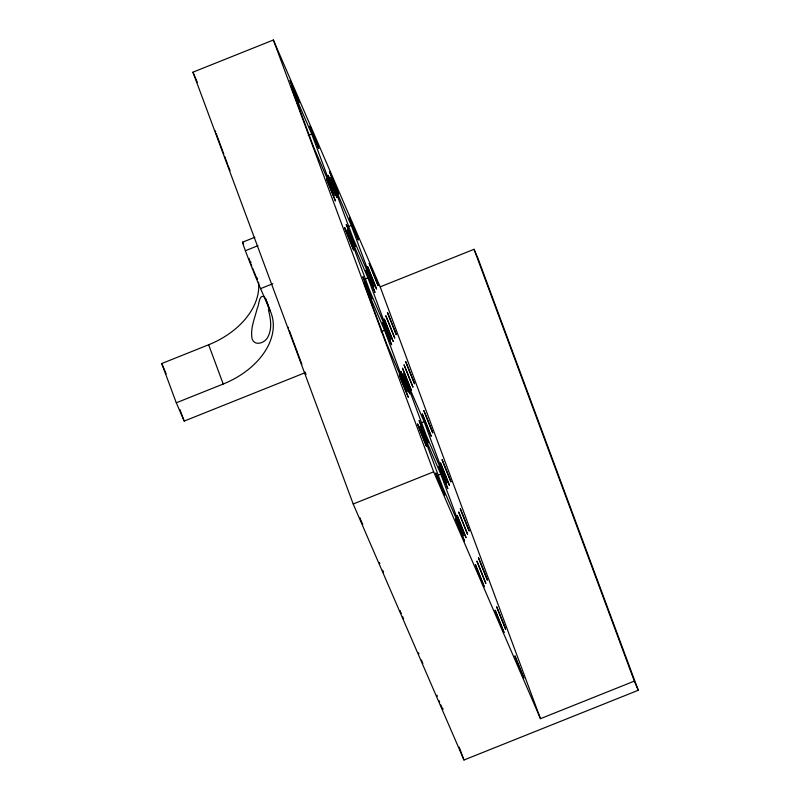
<?xml version="1.0" encoding="UTF-8"?>
<svg xmlns="http://www.w3.org/2000/svg" width="800" height="800" viewBox="0 0 800 800"><rect width="100%" height="100%" fill="white"/><g stroke="black" fill="none" stroke-linecap="round" stroke-linejoin="round"><path stroke-width="1.2" d="M192.93 72.19L273.37 40L380.19 286.85L540.47 718.67L634.32 681.12L638.28 690.26L463.98 760L353.2 504L192.93 72.19L197.38 82.47M308.25 135.42L311.72 134.03L334.49 195.37L313.72 147.37L290.95 86.03L311.72 134.03M242.55 242.19L254.84 237.28M245.38 250.72L257.95 245.69M348.97 226.38L351.28 225.46L374.05 286.79L353.28 238.79L330.51 177.46L351.28 225.46M243.61 244.02A28.89 0.76 68.2 0 0 246.89 254.72A28.89 0.76 68.2 0 0 260.58 288.63L272.87 283.71M365.61 278.81L367.93 277.88L390.7 339.22L369.92 291.22L347.16 229.88L367.93 277.88M305.56 372.53L184.2 421.08L176.29 402.8L161.72 363.54L208.65 344.77A72.23 49.77 -20.4 0 0 258.53 282.19M380.19 286.85L474.05 249.3L478 258.45L638.28 690.26M176.29 402.8L223.22 384.02A72.23 49.77 -20.4 0 0 270.47 311.49L265.76 298.79M381.1 331.7L384.57 330.31L407.34 391.65L386.57 343.65L363.8 282.31L384.57 330.31M420.66 423.13L424.14 421.74L446.9 483.07L426.13 435.07L403.37 373.74L424.14 421.74M353.2 504L433.65 471.82L540.47 718.67M438.47 475.09L440.78 474.16L463.55 535.5L442.78 487.5L420.01 426.16L440.78 474.16M263.51 296.61C258.94 294.51 259.09 305.86 257.13 308.61C254.77 318.55 249.93 328.81 252.2 339.16C255.24 346.89 265.85 342.5 268.15 336.42C272.35 328.1 270.58 318.33 268.37 309.71M249.13 258.35L249.15 259.01M403.63 618.71L403.33 618.11M257.29 279.31L256.58 277.74M383.54 572.39L383.1 571.42M442.89 709.53L442.44 708.56M422.66 662.85L422.9 663.38M402.62 616.54L402.88 617.14M382.55 570.18L382.83 570.83M260.58 288.63L270.47 311.49M161.72 363.54L166.17 373.83M441.59 706.62L441.9 707.33M422.12 661.61L421.47 660.1M362.47 523.76L362.77 524.47M255.99 276.39L256.3 277.1M250.6 261.62L250.93 262.41M440.89 704.94L441.26 705.82M361.76 522.08L362.13 522.96M255.66 275.59L254.47 272.73M400.92 612.55L401.32 613.51M360.94 520.1L361.36 521.13M400.06 610.45L400.5 611.53M439.17 700.76L439.62 701.88M360.04 517.91L360.5 519.02M253.57 270.53L254.02 271.65M379.37 562.48L379.82 563.62M418.47 652.76L418.93 653.91M252.65 268.25L253.11 269.39M436.97 695.2L437.38 696.25M251.78 266.02L250.98 263.98M250.31 262.22L250.63 263.06M474.05 249.3L634.32 681.12M273.37 40L433.65 471.82M459.21 747.13L463.98 760M216.14 133.39L223.8 154.05M224.66 156.34L227.64 164.38M289.42 330.82L300.92 361.8A45.14 1.2 68.2 0 0 301.9 364.3M208.65 344.77L223.22 384.02M179.92 409.54L184.2 421.08M250.03 261.46L249.54 260.11M442.65 708.12L442.86 708.71M257.05 277.89L257.26 278.48M263.39 295.91A21.19 3.74 78.1 0 1 268.74 307.96M230.06 170.57A45.14 1.2 68.2 0 1 228.06 165.52M215.57 131.7A45.14 1.2 68.2 0 1 215.63 131.05M306.05 374.67A45.14 1.2 68.2 0 1 305 372.05M288.42 327.98A45.14 1.2 68.2 0 1 288.37 327.25M290.11 80.59L298.94 102.69L290.11 80.59M309.9 126.3L318.72 148.4L309.9 126.3M329.68 172.02L338.5 194.11L329.68 172.02M328.11 175.37L336.93 197.47L328.11 175.37M326.54 178.73L335.36 200.83L326.54 178.73M349.46 217.73L358.28 239.83L349.46 217.73M346.32 224.44L355.15 246.54L346.32 224.44M344.75 227.8L353.58 249.9L344.75 227.8M369.24 263.44L378.07 285.54L369.24 263.44M367.67 266.8L376.5 288.9L367.67 266.8M366.1 270.16L374.93 292.25L366.1 270.16M362.97 276.87L371.79 298.97L362.97 276.87M387.46 312.51L396.28 334.61L387.46 312.51M385.89 315.87L394.71 337.97L385.89 315.87M384.32 319.23L393.14 341.32L384.32 319.23M382.75 322.58L391.57 344.68L382.75 322.58M405.67 361.58L414.49 383.68L405.67 361.58M404.1 364.94L412.92 387.04L404.1 364.94M402.53 368.3L411.35 390.39L402.53 368.3M400.96 371.65L409.79 393.75L400.96 371.65M399.39 375.01L408.22 397.11L399.39 375.01M423.88 410.65L432.71 432.75L423.88 410.65M422.31 414.01L431.14 436.11L422.31 414.01M419.18 420.72L428 442.82L419.18 420.72M417.61 424.08L426.43 446.18L417.61 424.08M442.1 459.72L450.92 481.82L442.1 459.72M440.53 463.08L449.35 485.18L440.53 463.08M438.96 466.44L447.78 488.53L438.96 466.44M435.82 473.15L444.64 495.25L435.82 473.15M460.31 508.79L469.13 530.89L460.31 508.79M458.74 512.15L467.56 534.25L458.74 512.15M457.17 515.51L465.99 537.6L457.17 515.51M455.6 518.86L464.43 540.96L455.6 518.86M478.52 557.86L487.35 579.96L478.52 557.86M476.95 561.22L485.78 583.32L476.95 561.22M475.38 564.58L484.21 586.67L475.38 564.58M496.74 606.93L505.56 629.03L496.74 606.93M495.17 610.29L503.99 632.39L495.17 610.29M514.95 656L523.77 678.1L514.95 656"/></g></svg>
